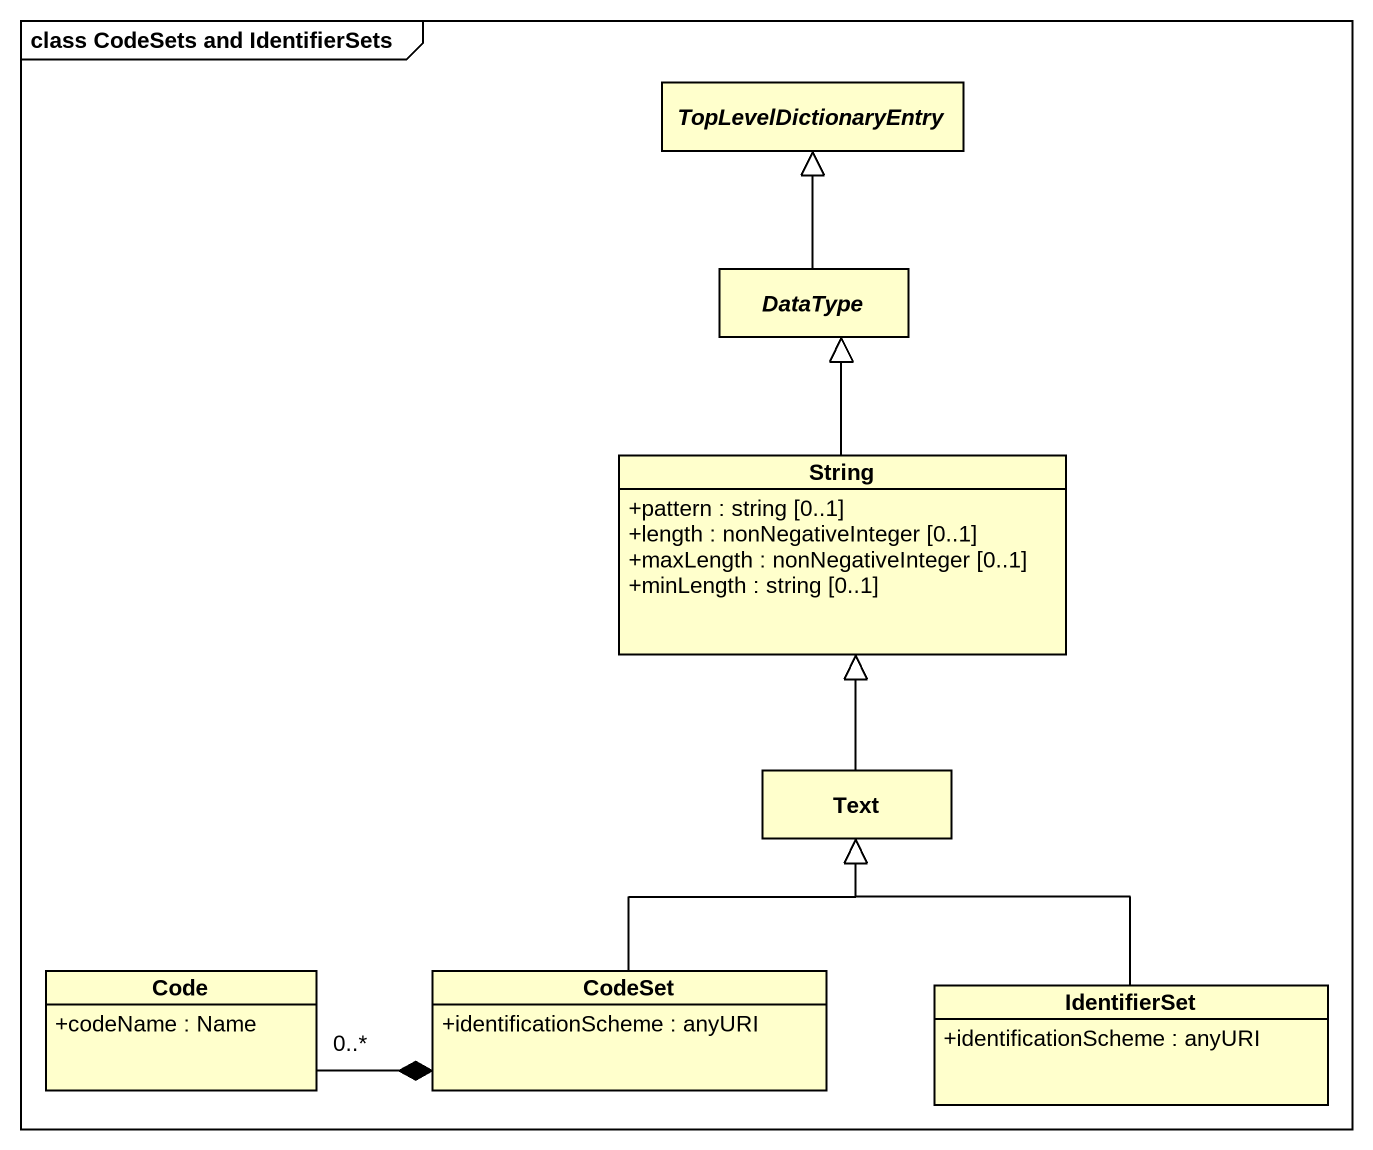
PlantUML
@startuml
mainframe class CodeSets and IdentifierSets
hide circle
hide empty members
skinparam classAttributeIconSize 0
abstract class TopLevelDictionaryEntry
abstract class DataType
class String {
  +pattern : string [0..1]
  +length : nonNegativeInteger [0..1]
  +maxLength : nonNegativeInteger [0..1]
  +minLength : string [0..1]
}
class Text
class Code {
  +codeName : Name
}
class CodeSet {
  +identificationScheme : anyURI
}
class IdentifierSet {
  +identificationScheme : anyURI
}
DataType -up-|> TopLevelDictionaryEntry
String -up-|> DataType
Text -up-|> String
CodeSet -up-|> Text
CodeSet *-left- "0..*" Code
IdentifierSet -up-|> Text
@enduml
